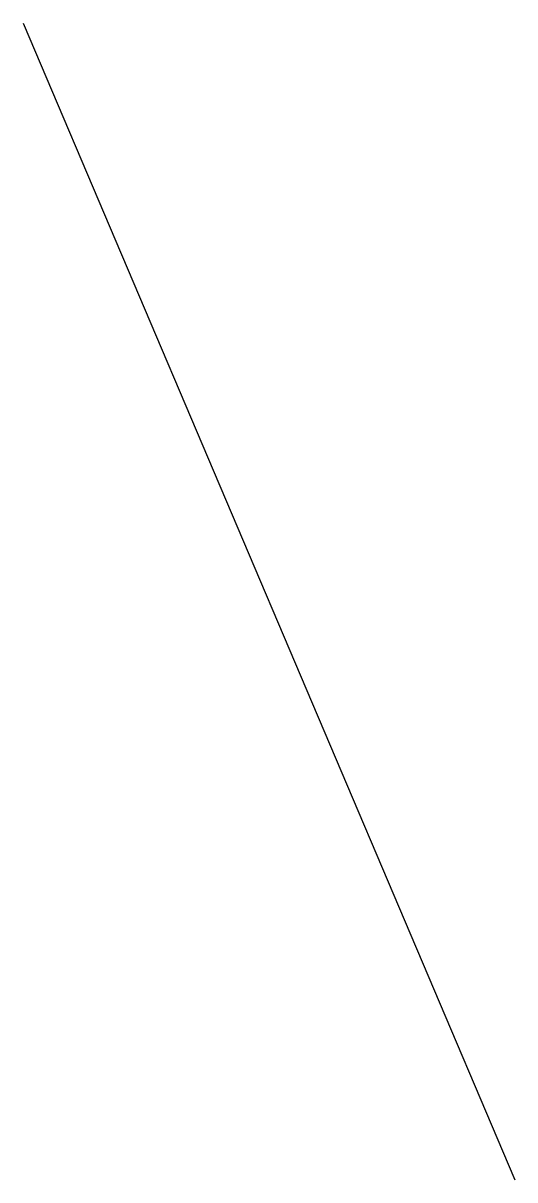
# Model space of a CAD drawing. Extents: x 75.5 to 110.3, y 21.7 to 103.4.
import ezdxf

# ---------------------------------------------------------------- set-up
doc = ezdxf.new("R2010")
doc.units = 0
doc.layers.get('0').update_dxf_attribs({"linetype": 'CONTINUOUS'})

msp = doc.modelspace()

# ---------------------------------------------------------------- linework, layer by layer
msp.add_lwpolyline([(75.499, 103.443), (110.277, 21.732)])

doc.saveas('drawing.dxf')
